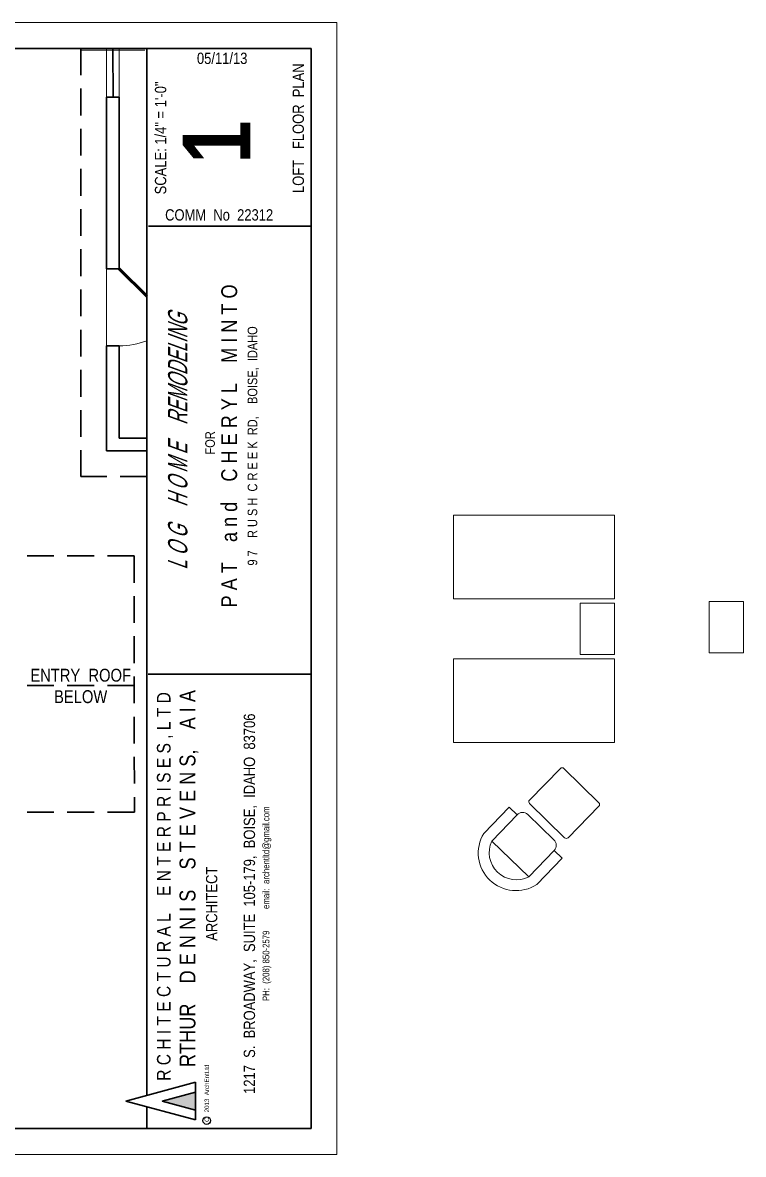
# Model space of a CAD drawing. Header units: inches. Extents: x 3662 to 8227, y 356 to 1283.
# Drawn here: x 4332 to 4668, y 356 to 884 of the extents above; entities that cross this region are included whole.
import ezdxf

# ---------------------------------------------------------------- set-up
doc = ezdxf.new("R2010")
doc.units = ezdxf.units.IN
doc.header["$MEASUREMENT"] = 0
doc.linetypes.add('HIDDEN', pattern=[0.375, 0.25, -0.125])
for name, color, linetype, lineweight in [('DOORS', 7, 'Continuous', 60), ('FURNITURE', 39, 'Continuous', 20), ('ROOF', 7, 'HIDDEN', 30), ('WALL FRAMING', 7, 'Continuous', 30), ('WINDOWS', 5, 'Continuous', 30)]:
    doc.layers.add(name, color=color, linetype=linetype, lineweight=lineweight)
for name, color, linetype in [('TEXT80', 15, 'Continuous'), ('TITLE BLOCK', 7, 'Continuous'), ('TITLE_BLOCK', 250, 'Continuous')]:
    doc.layers.add(name, color=color, linetype=linetype)
doc.styles.add('ARCH ENT', font='technical.ttf', dxfattribs={"height": 2})
doc.styles.add('ARCHENT', font='technical.ttf', dxfattribs={"height": 6})
doc.styles.add('EXIST', font='romans.shx', dxfattribs={"width": 0.75, "oblique": 20, "height": 12})

msp = doc.modelspace()

# ---------------------------------------------------------------- hatches: boundary and pattern name
at = {"layer": 'TITLE_BLOCK', "linetype": 'Continuous', "ltscale": 0.5}
msp.add_hatch(color=1, dxfattribs=at).paths.add_polyline_path([(4412.38, 385.57), (4396.8, 381.34), (4412.38, 377.11)])

# ---------------------------------------------------------------- linework, layer by layer
at = {"layer": 'DOORS', "ltscale": 15}
msp.add_line((4376.85, 769.65), (4389.72, 756.78), dxfattribs=at)
at = {"layer": 'DOORS', "lineweight": 9, "ltscale": 15}
msp.add_arc((4376.85, 769.65), 35.99, 270, 290.9479, dxfattribs=at)
at = {"layer": 'FURNITURE', "linetype": 'Continuous', "ltscale": 25}
for p, q in [((4532.72, 615.68), (4532.72, 654.68)), ((4607.72, 654.68), (4532.72, 654.68)), ((4607.72, 654.68), (4607.72, 615.68)), ((4607.72, 615.68), (4532.72, 615.68)), ((4591.78, 589.68), (4591.78, 613.68)), ((4591.78, 613.68), (4607.78, 613.68)), ((4607.78, 613.68), (4607.78, 589.68)), ((4651.87, 590.41), (4651.87, 614.41)), ((4651.87, 614.41), (4667.87, 614.41)), ((4667.87, 614.41), (4667.87, 590.41)), ((4607.72, 587.68), (4532.72, 587.68)), ((4532.72, 587.68), (4532.72, 548.68)), ((4607.78, 589.68), (4591.78, 589.68)), ((4607.72, 548.68), (4607.72, 587.68)), ((4667.87, 590.41), (4651.87, 590.41)), ((4532.72, 548.68), (4607.72, 548.68))]:
    msp.add_line(p, q, dxfattribs=at)
at = {"layer": 'FURNITURE', "linetype": 'Continuous', "ltscale": 0.75}
for p, q in [((4582.55, 536.46), (4568.14, 521.76)), ((4600.5, 520.49), (4584.16, 536.49)), ((4568.16, 520.16), (4584.49, 504.15)), ((4586.11, 504.17), (4600.52, 518.87)), ((4567.32, 515), (4579.54, 503.24)), ((4567.8, 485.97), (4550.5, 502.62))]:
    msp.add_line(p, q, dxfattribs=at)
for points in [[(4550.51, 502.61), (4550.51, 502.61), (4562.33, 514.89), (4558.63, 518.46), (4546.8, 506.18)], [(4567.8, 485.97), (4567.8, 485.97), (4579.63, 498.25), (4583.34, 494.68), (4571.51, 482.4)]]:
    msp.add_lwpolyline(points, dxfattribs=at)
for centre, radius, start, end in [((4583.36, 535.68), 1.14, 45.5876, 135.5876), ((4583.36, 535.66), 1.14, 45.5876, 135.5876), ((4583.36, 535.66), 1.14, 45.5876, 135.5876), ((4568.96, 520.97), 1.14, 135.5876, 225.5876), ((4568.96, 520.96), 1.14, 135.5876, 225.5876), ((4568.96, 520.96), 1.14, 135.5876, 225.5876), ((4599.7, 519.67), 1.14, 315.5876, 45.5876), ((4564.88, 512.44), 3.53, 46.0859, 136.0859), ((4561.83, 497.07), 17.58, 148.7663, 303.4056), ((4562.01, 497.26), 12.69, 155.0105, 297.1613), ((4577.09, 500.7), 3.53, 316.0859, 46.0859), ((4585.29, 504.97), 1.14, 225.5876, 315.5876)]:
    msp.add_arc(centre, radius, start, end, dxfattribs=at)
at = {"layer": 'ROOF', "ltscale": 50}
for p, q in [((4358.85, 872.45), (4358.85, 672.65)), ((4389.72, 672.65), (4358.85, 672.65)), ((4383.84, 635.65), (4306.84, 635.65)), ((4383.84, 575.14), (4306.85, 575.14)), ((4383.85, 516.15), (4306.85, 516.15))]:
    msp.add_line(p, q, dxfattribs=at)
at = {"layer": 'ROOF', "linetype": 'HIDDEN', "ltscale": 50}
msp.add_line((4383.84, 635.65), (4383.85, 516.15), dxfattribs=at)
at = {"layer": 'TITLE BLOCK', "color": 7, "linetype": 'Continuous', "lineweight": 0, "ltscale": 0.5}
for p, q in [((4478.28, 884.45), (3662.29, 884.45)), ((4478.28, 884.45), (4478.28, 356.45)), ((3662.29, 356.45), (4478.28, 356.45))]:
    msp.add_line(p, q, dxfattribs=at)
at = {"layer": 'TITLE BLOCK', "color": 7, "linetype": 'Continuous', "lineweight": 30, "ltscale": 0.5}
for p, q in [((4466.28, 872.45), (3686.29, 872.45)), ((4389.72, 384.01), (4389.72, 872.45)), ((4466.28, 368.45), (4466.28, 872.45)), ((4390.31, 580.52), (4466.28, 580.52)), ((4412.38, 390.16), (4379.89, 381.34)), ((4412.38, 385.54), (4396.8, 381.31)), ((4412.38, 385.54), (4396.8, 381.31)), ((4412.38, 390.16), (4412.38, 372.52)), ((4412.38, 390.13), (4412.38, 372.49)), ((4412.38, 377.08), (4396.8, 381.31)), ((4412.38, 377.08), (4396.8, 381.31)), ((4389.72, 368.45), (4389.72, 378.68)), ((3686.29, 368.45), (4466.28, 368.45))]:
    msp.add_line(p, q, dxfattribs=at)
at = {"layer": 'TITLE BLOCK', "color": 7, "linetype": 'Continuous', "lineweight": 30, "ltscale": 0.0625}
msp.add_line((4379.89, 381.34), (4412.38, 372.52), dxfattribs=at)
at = {"layer": 'TITLE BLOCK', "color": 7, "linetype": 'Continuous', "lineweight": 30, "ltscale": 0.5, "const_width": 0.791}
msp.add_lwpolyline([(4390.31, 789.55), (4466.28, 789.55)], dxfattribs=at)
at = {"layer": 'TITLE BLOCK', "color": 7, "linetype": 'Continuous'}
msp.add_circle((4417.59, 372.21), 1.75, dxfattribs=at)
at = {"layer": 'WALL FRAMING', "lineweight": 9, "ltscale": 15}
for p, q in [((4388.81, 871.67), (4358.81, 871.64)), ((4370.85, 872.45), (4370.85, 849.65)), ((4376.85, 872.45), (4376.85, 849.65)), ((4370.85, 769.65), (4370.85, 733.65))]:
    msp.add_line(p, q, dxfattribs=at)
at = {"layer": 'WALL FRAMING', "ltscale": 15}
for p, q in [((4370.85, 849.65), (4370.85, 769.65)), ((4370.9, 849.65), (4376.9, 849.66)), ((4376.85, 849.66), (4376.85, 769.66)), ((4376.81, 769.66), (4370.81, 769.65)), ((4376.85, 733.66), (4370.85, 733.65)), ((4370.85, 733.65), (4370.85, 684.65)), ((4376.85, 733.66), (4376.85, 690.65)), ((4389.72, 690.65), (4376.85, 690.65)), ((4389.72, 684.65), (4370.85, 684.65)), ((4370.85, 684.65), (4376.85, 684.65))]:
    msp.add_line(p, q, dxfattribs=at)
at = {"layer": 'WINDOWS', "ltscale": 15}
msp.add_line((4373.87, 872.45), (4373.9, 849.65), dxfattribs=at)

# ---------------------------------------------------------------- texts
at = {"layer": 'TEXT80', "insert": (4358.82, 574.95), "char_height": 6, "width": 360.0625, "attachment_point": 5, "rotation": 0.0328, "style": 'ARCHENT'}
msp.add_mtext('{\\C7;ENTRY  ROOF\\PBELOW}', dxfattribs=at)
at = {"layer": 'TITLE BLOCK', "color": 7, "linetype": 'Continuous', "lineweight": 30, "ltscale": 0.5, "char_height": 5.2755, "attachment_point": 5, "style": 'ARCH ENT'}
for s, insert in [('\\A1;05/11/13', (4424.81, 867.77)), ('COMM  No  22312', (4423.4, 794.71))]:
    msp.add_mtext(s, dxfattribs=dict(at, insert=insert))
at = {"layer": 'TITLE BLOCK', "color": 7, "linetype": 'Continuous', "lineweight": 30, "ltscale": 0.5, "rotation": 90, "style": 'ARCH ENT'}
for s, insert, char_height, attachment_point in [('LOFT   FLOOR  PLAN', (4460.34, 835.19), 5.2755, 5), ('SCALE: 1/4" = 1\'-0"  ', (4396.12, 830.66), 5.2755, 5), ('{\\fTechnical|b1|i0|c0|p34;1}', (4406.34, 828.73), 31.6532, 2), ('\\P{\\H0.3769x;  FOR\\P\\H1.644x;P A T    a n d    C H E R Y L    M I N T O\\P\\H0.6083x;9 7    R U S H  C R E E K  RD,    BOISE,  IDAHO}', (4419.55, 686.96), 11.9011, 5), ('        R C H I T E C T U R A L    E N T E R P R I S E S , L T D\\P{\\H1.167x;          RTHUR    D E N N I S    S T E V E N S,    A I A\\P\\H0.7145x;ARCHITECT\\P\\P1217  S.  BROADWAY,  SUITE  105-179,  BOISE,  IDAHO  83706\\P\\H0.5999x;PH:  (208) 850-2579          email:  archentltd@gmail.com}', (4394.4, 473.38), 6.3306, 2)]:
    msp.add_mtext(s, dxfattribs=dict(at, insert=insert, char_height=char_height, attachment_point=attachment_point))
at = {"layer": 'TITLE BLOCK', "color": 7, "linetype": 'Continuous', "lineweight": 9, "ltscale": 50, "insert": (4399.58, 688.92), "char_height": 9, "width": 201.5, "attachment_point": 2, "rotation": 90, "style": 'EXIST'}
msp.add_mtext('{\\fTechnical|b0|i0|c0|p34;L O G    H O M E    REMODELING}', dxfattribs=at)
at = {"layer": 'TITLE BLOCK', "color": 7, "linetype": 'HIDDEN', "insert": (4416.59, 371.6), "char_height": 2.0983, "width": 29.5, "attachment_point": 1, "rotation": 90, "style": 'ARCHENT'}
msp.add_mtext('C   2013  ArchEntLtd', dxfattribs=at)

doc.saveas('drawing.dxf')
